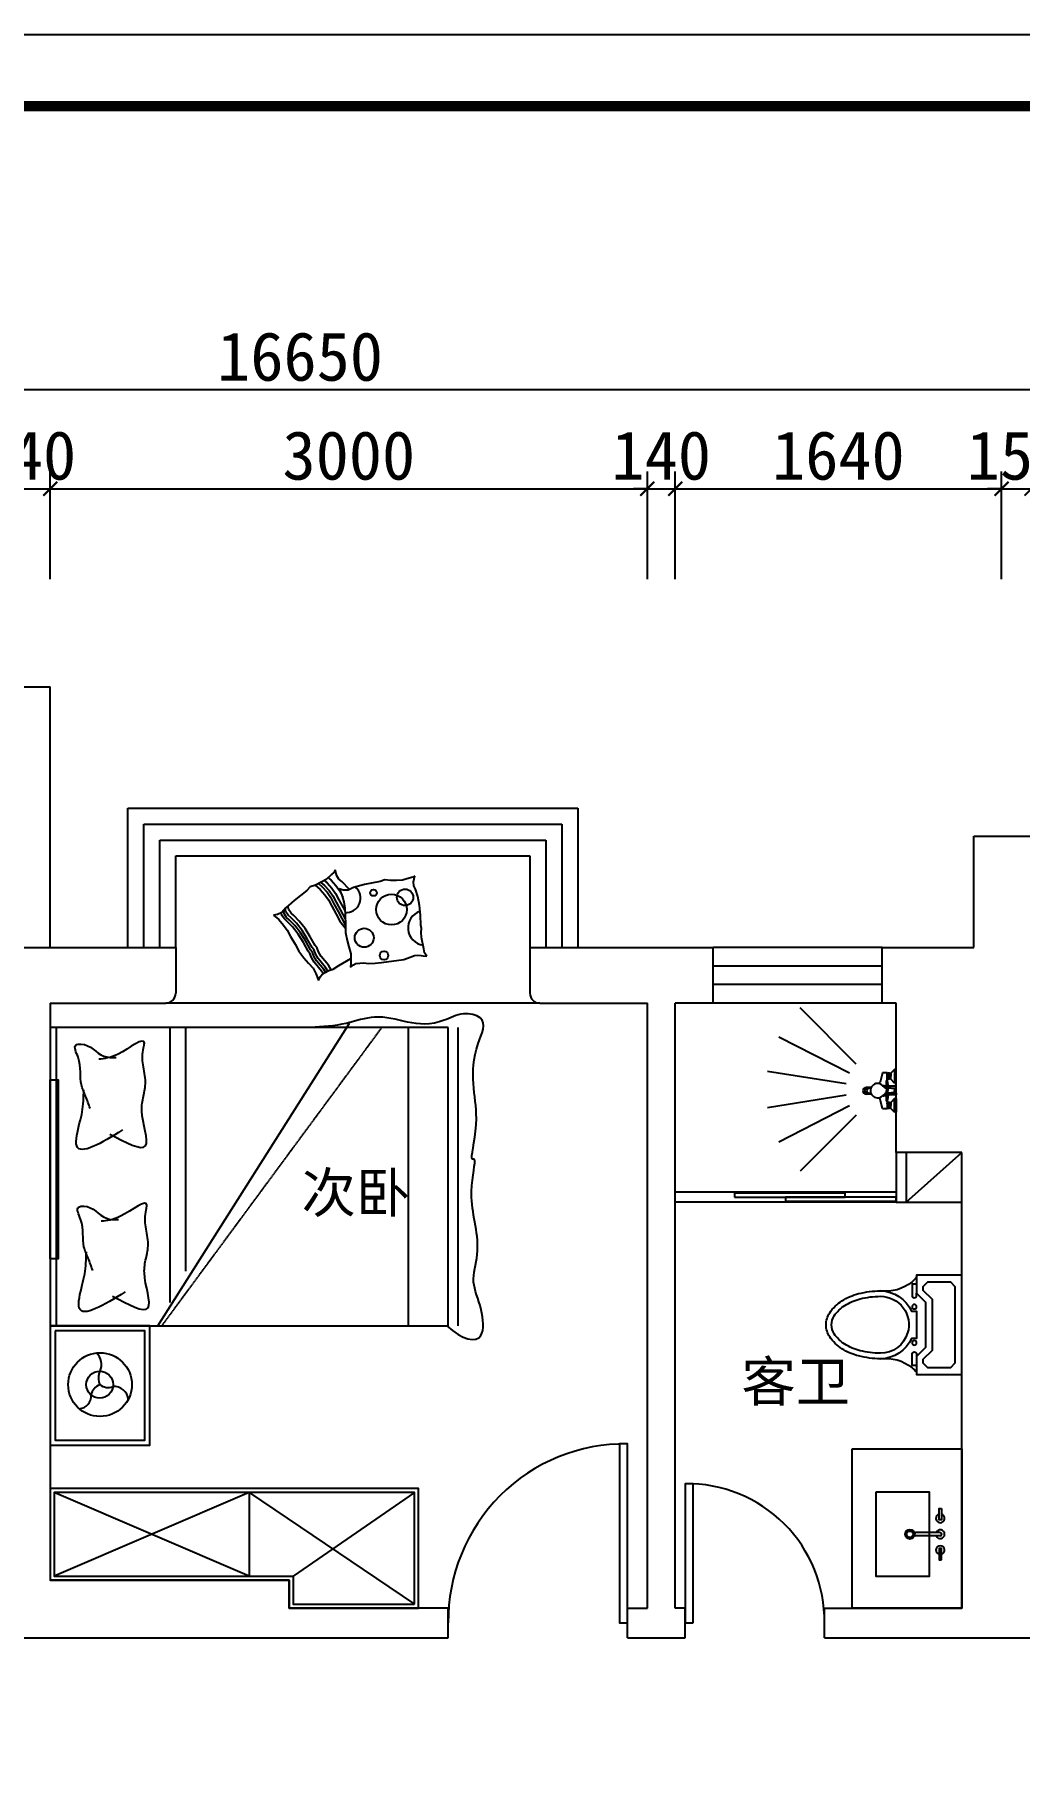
# Model space of a CAD drawing. Header units: millimetres. Extents: x 37084 to 115666, y -52331 to -28581.
# Drawn here: x 99385 to 104335, y -38570 to -29895 of the extents above; entities that cross this region are included whole.
import ezdxf

# ---------------------------------------------------------------- set-up
doc = ezdxf.new("R2010")
doc.units = ezdxf.units.MM
doc.linetypes.add('DASHED2', pattern=[0.375, 0.25, -0.125])
for name, color, linetype in [('0-01图框模板说明', 2, 'Continuous'), ('0-02图框细线', 136, 'Continuous'), ('IDS-FIXT', 31, 'Continuous'), ('JP-洁具灶具', 2, 'Continuous'), ('JP-活动家具', 1, 'Continuous'), ('JP-高位家具', 1, 'Continuous'), ('家具内线', 8, 'Continuous'), ('家具外线', 4, 'Continuous')]:
    doc.layers.add(name, color=color, linetype=linetype)
doc.styles.get("Standard").update_dxf_attribs({"font": ''})
doc.styles.get('Standard').set_extended_font_data('SimSun')
doc.dimstyles.new('ISO-25', dxfattribs={"dimscale": 70, "dimtxt": 3.5, "dimasz": 1, "dimexe": 1.25, "dimexo": 0.625, "dimtad": 1, "dimdec": 0, "dimtxsty": 'Standard', "dimblk": 'ARCHTICK', "dimcen": 2.5, "dimclrd": 3, "dimclre": 3, "dimclrt": 2, "dimadec": 0, "dimazin": 0, "dimtfac": 1, "dimtdec": 0, "dimtix": 1, "dimtmove": 2, "dimatfit": 3, "dimfxl": 0, "dimarcsym": 0})

# ---------------------------------------------------------------- blocks, each defined once
blk = doc.blocks.new('_ArchTick')
at = {"color": 0, "linetype": 'ByBlock', "const_width": 0.15}
blk.add_lwpolyline([(-0.5, -0.5), (0.5, 0.5)], dxfattribs=at)
blk = doc.blocks.new('*D84')
at = {"color": 3, "lineweight": -2}
for p, q in [((99224.6, -32632.4), (99224.6, -32090.8)), ((99464.6, -32632.4), (99464.6, -32090.8)), ((99224.6, -32178.3), (99154.6, -32178.3)), ((99224.6, -32178.3), (99464.6, -32178.3)), ((99464.6, -32178.3), (99534.6, -32178.3))]:
    blk.add_line(p, q, dxfattribs=at)
at = {"layer": 'Defpoints', "color": 0}
for p in [(99464.6, -32178.3), (99224.6, -32676.1), (99464.6, -32676.1)]:
    blk.add_point(p, dxfattribs=at)
at = {"color": 3, "lineweight": -2, "xscale": 70, "yscale": 70, "zscale": 70}
blk.add_blockref('_ArchTick', (99224.6, -32178.3), dxfattribs=at)
at = {"color": 3, "lineweight": -2, "xscale": 70, "yscale": 70, "zscale": 70, "rotation": 180}
blk.add_blockref('_ArchTick', (99464.6, -32178.3), dxfattribs=at)
at = {"color": 2, "insert": (99344.6, -32012.1), "char_height": 245, "attachment_point": 5}
blk.add_mtext('240', dxfattribs=at)
blk = doc.blocks.new('*D85')
at = {"color": 3, "lineweight": -2}
for p, q in [((99464.6, -32632.4), (99464.6, -32090.8)), ((102464.6, -32632.4), (102464.6, -32090.8)), ((99464.6, -32178.3), (102464.6, -32178.3))]:
    blk.add_line(p, q, dxfattribs=at)
at = {"layer": 'Defpoints', "color": 0}
for p in [(102464.6, -32178.3), (99464.6, -32676.1), (102464.6, -32676.1)]:
    blk.add_point(p, dxfattribs=at)
at = {"color": 3, "lineweight": -2, "xscale": 70, "yscale": 70, "zscale": 70, "rotation": 180}
blk.add_blockref('_ArchTick', (99464.6, -32178.3), dxfattribs=at)
at = {"color": 3, "lineweight": -2, "xscale": 70, "yscale": 70, "zscale": 70}
blk.add_blockref('_ArchTick', (102464.6, -32178.3), dxfattribs=at)
at = {"color": 2, "insert": (100964.6, -32012.1), "char_height": 245, "attachment_point": 5}
blk.add_mtext('3000', dxfattribs=at)
blk = doc.blocks.new('*D86')
at = {"color": 3, "lineweight": -2}
for p, q in [((102464.6, -32632.4), (102464.6, -32090.8)), ((102604.6, -32632.4), (102604.6, -32090.8)), ((102464.6, -32178.3), (102394.6, -32178.3)), ((102464.6, -32178.3), (102604.6, -32178.3)), ((102604.6, -32178.3), (102674.6, -32178.3))]:
    blk.add_line(p, q, dxfattribs=at)
at = {"layer": 'Defpoints', "color": 0}
for p in [(102604.6, -32178.3), (102464.6, -32676.1), (102604.6, -32676.1)]:
    blk.add_point(p, dxfattribs=at)
at = {"color": 3, "lineweight": -2, "xscale": 70, "yscale": 70, "zscale": 70}
blk.add_blockref('_ArchTick', (102464.6, -32178.3), dxfattribs=at)
at = {"color": 3, "lineweight": -2, "xscale": 70, "yscale": 70, "zscale": 70, "rotation": 180}
blk.add_blockref('_ArchTick', (102604.6, -32178.3), dxfattribs=at)
at = {"color": 2, "insert": (102534.6, -32012.1), "char_height": 245, "attachment_point": 5}
blk.add_mtext('140', dxfattribs=at)
blk = doc.blocks.new('*D87')
at = {"color": 3, "lineweight": -2}
for p, q in [((102604.6, -32632.4), (102604.6, -32090.8)), ((104244.6, -32632.4), (104244.6, -32090.8)), ((102604.6, -32178.3), (104244.6, -32178.3))]:
    blk.add_line(p, q, dxfattribs=at)
at = {"layer": 'Defpoints', "color": 0}
for p in [(104244.6, -32178.3), (102604.6, -32676.1), (104244.6, -32676.1)]:
    blk.add_point(p, dxfattribs=at)
at = {"color": 3, "lineweight": -2, "xscale": 70, "yscale": 70, "zscale": 70, "rotation": 180}
blk.add_blockref('_ArchTick', (102604.6, -32178.3), dxfattribs=at)
at = {"color": 3, "lineweight": -2, "xscale": 70, "yscale": 70, "zscale": 70}
blk.add_blockref('_ArchTick', (104244.6, -32178.3), dxfattribs=at)
at = {"color": 2, "insert": (103424.6, -32012.1), "char_height": 245, "attachment_point": 5}
blk.add_mtext('1640', dxfattribs=at)
blk = doc.blocks.new('*D88')
at = {"color": 3, "lineweight": -2}
for p, q in [((104244.6, -32632.4), (104244.6, -32090.8)), ((104394.6, -32632.4), (104394.6, -32090.8)), ((104244.6, -32178.3), (104174.6, -32178.3)), ((104244.6, -32178.3), (104394.6, -32178.3)), ((104394.6, -32178.3), (104464.6, -32178.3))]:
    blk.add_line(p, q, dxfattribs=at)
at = {"layer": 'Defpoints', "color": 0}
for p in [(104394.6, -32178.3), (104244.6, -32676.1), (104394.6, -32676.1)]:
    blk.add_point(p, dxfattribs=at)
at = {"color": 3, "lineweight": -2, "xscale": 70, "yscale": 70, "zscale": 70}
blk.add_blockref('_ArchTick', (104244.6, -32178.3), dxfattribs=at)
at = {"color": 3, "lineweight": -2, "xscale": 70, "yscale": 70, "zscale": 70, "rotation": 180}
blk.add_blockref('_ArchTick', (104394.6, -32178.3), dxfattribs=at)
at = {"color": 2, "insert": (104319.6, -32012.1), "char_height": 245, "attachment_point": 5}
blk.add_mtext('150', dxfattribs=at)
blk = doc.blocks.new('*D92')
at = {"color": 3, "lineweight": -2}
for p, q in [((92394.6, -32632.4), (92394.6, -31593.7)), ((109044.6, -32632.4), (109044.6, -31593.7)), ((109044.6, -31681.2), (92394.6, -31681.2))]:
    blk.add_line(p, q, dxfattribs=at)
at = {"layer": 'Defpoints', "color": 0}
for p in [(92394.6, -31681.2), (92394.6, -32676.1), (109044.6, -32676.1)]:
    blk.add_point(p, dxfattribs=at)
at = {"color": 3, "lineweight": -2, "xscale": 70, "yscale": 70, "zscale": 70, "rotation": 180}
blk.add_blockref('_ArchTick', (92394.6, -31681.2), dxfattribs=at)
at = {"color": 3, "lineweight": -2, "xscale": 70, "yscale": 70, "zscale": 70}
blk.add_blockref('_ArchTick', (109044.6, -31681.2), dxfattribs=at)
at = {"color": 2, "insert": (100719.6, -31514.9), "char_height": 245, "attachment_point": 5}
blk.add_mtext('16650', dxfattribs=at)
blk = doc.blocks.new('OKKO')
at = {"layer": 'JP-活动家具', "color": 2}
blk.add_lwpolyline([(98179.9, 1097.2), (98179.9, 1697.2), (97679.9, 1697.2), (97679.9, 1097.2)], close=True, dxfattribs=at)
at = {"layer": 'JP-活动家具', "color": 1}
blk.add_lwpolyline([(98154.9, 1122.2), (98154.9, 1672.2), (97704.9, 1672.2), (97704.9, 1122.2)], close=True, dxfattribs=at)
at = {"layer": 'JP-活动家具', "color": 3}
blk.add_circle((97929.9, 1392.5), 160, dxfattribs=at)
at = {"layer": 'JP-活动家具', "color": 1}
blk.add_circle((97931.5, 1392.5), 67.5, dxfattribs=at)
for centre, radius, start, end in [((98039.4, 1449), 65, 94.54721, 184.00458), ((97859.2, 1472.9), 70.8, 184.32336, 274.42075), ((97889.3, 1337), 69.8, 52.76922, 110.65496), ((97905.7, 1457.8), 70.2, 291.54965, 349.06021), ((97852.4, 1358.8), 86, 336.88985, 23.11015), ((98003.3, 1291.5), 80.7, 155.50609, 225.99515)]:
    blk.add_arc(centre, radius, start, end, dxfattribs=at)
blk = doc.blocks.new('gfbv')
blk.add_line((35777.2, 21814.7), (35227.2, 21814.7))
at = {"color": 2, "ltscale": 1000}
for p, q in [((37227.2, 21814.7), (35227.2, 21814.7)), ((35227.2, 21814.7), (35227.2, 20314.7)), ((35827.2, 21814.7), (35827.2, 20432.7)), ((37227.2, 20314.7), (37227.2, 21814.7)), ((35227.2, 20314.7), (37227.2, 20314.7))]:
    blk.add_line(p, q, dxfattribs=at)
at = {"color": 1, "ltscale": 1000}
for p, q in [((35257.2, 21814.7), (35257.2, 20314.7)), ((35767.2, 20314.7), (36730.9, 21836))]:
    blk.add_line(p, q, dxfattribs=at)
at = {"color": 8, "linetype": 'DASHED2', "ltscale": 0.5}
for p, q in [((35787.2, 20314.7), (36893.6, 21814.7)), ((35907.2, 21814.7), (35907.2, 20589.9))]:
    blk.add_line(p, q, dxfattribs=at)
at = {"color": 8, "ltscale": 1000}
for p, q in [((37027.2, 20314.7), (37027.2, 21814.7)), ((37277.2, 20314.7), (37277.2, 21814.7))]:
    blk.add_line(p, q, dxfattribs=at)
at = {"color": 3}
blk.add_lwpolyline([(35227.2, 21550.7), (35267.2, 21550.7), (35267.2, 20651), (35227.2, 20651)], close=True, dxfattribs=at)
at = {"color": 2, "ltscale": 1000}
blk.add_open_spline([(37219.7, 20314.7), (37298.6, 20244.6), (37416.2, 20215.8), (37394.4, 20425.7), (37335.4, 20533.2), (37400.5, 20723.9), (37318.2, 20943.1), (37376.9, 21187.2), (37326.7, 21115), (37400.5, 21398.5), (37310.2, 21616), (37435.8, 21862.7), (37293.3, 21894.2), (37091.3, 21781.4), (36926.1, 21906), (36701.4, 21824), (36594.8, 21817.9), (36535.2, 21814.7)], degree=3, knots=[0, 0, 0, 0, 140.356688, 240.855445, 374.272085, 514.628774, 800.960617, 1037.309606, 1234.977718, 1501.883052, 1872.056655, 1990.732643, 2052.345442, 2125.407537, 2467.000811, 2608.004871, 2786.638856, 2786.638856, 2786.638856, 2786.638856], dxfattribs=at)
at = {"color": 1, "ltscale": 1000}
for points, knots in [([(35427.2, 21407.5), (35420, 21428.4), (35406.2, 21467.8), (35367.2, 21551.8), (35391.9, 21629.1), (35337, 21726.8), (35424.1, 21738.8), (35470, 21663.6), (35536.1, 21663.4), (35557.6, 21663.3)], [0, 0, 0, 0, 70.314327, 132.712823, 281.06886, 345.030234, 373.143701, 508.899423, 574.349148, 574.349148, 574.349148, 574.349148]), ([(35526.7, 21279), (35606.3, 21236.1), (35760.5, 21153.1), (35674.8, 21367.8), (35694.4, 21467.5), (35712, 21545.4), (35689.8, 21626.9), (35689, 21689.2), (35713.4, 21782.7), (35569.4, 21664.5), (35499.2, 21657.7), (35470.3, 21654.9)], [0, 0, 0, 0, 197.98522, 383.798459, 461.536852, 537.063609, 629.138715, 719.341985, 744.183766, 895.041347, 1000.692483, 1000.692483, 1000.692483, 1000.692483]), ([(35590.6, 21299.9), (35483.8, 21234.2), (35325.9, 21137), (35370.1, 21319.3), (35393.4, 21406.7), (35394.5, 21463.7), (35395.2, 21501.5)], [0, 0, 0, 0, 257.192142, 380.388355, 440.188761, 557.045341, 557.045341, 557.045341, 557.045341]), ([(35440.2, 20593.1), (35432.9, 20614), (35419.2, 20653.4), (35380.2, 20737.4), (35404.9, 20814.6), (35350, 20912.3), (35437.1, 20924.3), (35483, 20849.1), (35549.1, 20848.9), (35570.6, 20848.9)], [0, 0, 0, 0, 70.314327, 132.712823, 281.06886, 345.030234, 373.143701, 508.899423, 574.349148, 574.349148, 574.349148, 574.349148]), ([(35539.7, 20464.5), (35619.3, 20421.7), (35773.5, 20338.6), (35687.8, 20553.4), (35707.4, 20653), (35725, 20730.9), (35702.8, 20812.4), (35702, 20874.7), (35726.4, 20968.3), (35582.4, 20850), (35512.2, 20843.2), (35483.3, 20840.4)], [0, 0, 0, 0, 197.98522, 383.798459, 461.536852, 537.063609, 629.138715, 719.341985, 744.183766, 895.041347, 1000.692483, 1000.692483, 1000.692483, 1000.692483]), ([(35603.6, 20485.5), (35496.8, 20419.7), (35338.9, 20322.5), (35383.1, 20504.8), (35406.4, 20592.2), (35407.5, 20649.3), (35408.2, 20687)], [0, 0, 0, 0, 257.192142, 380.388355, 440.188761, 557.045341, 557.045341, 557.045341, 557.045341])]:
    blk.add_open_spline(points, degree=3, knots=knots, dxfattribs=at)
at = {"layer": 'JP-高位家具', "color": 7, "rotation": 180}
blk.add_blockref('OKKO', (133407, 21412), dxfattribs=at)
blk = doc.blocks.new('WERWW')
at = {"color": 1}
for points in [[(50095.3, 16268.4), (49868, 16268.4), (49822.5, 16222.9), (49731.6, 16222.9), (49731.6, 16450.2), (50231.6, 16450.2), (50231.6, 16222.9), (50140.7, 16222.9)], [(49788.4, 16416.1), (49765.7, 16393.4), (49765.7, 16279.8), (49788.4, 16257), (49808.4, 16257), (49853.9, 16302.5), (50109.4, 16302.5), (50154.8, 16257), (50174.8, 16257), (50197.5, 16279.8), (50197.5, 16393.4), (50174.8, 16416.1)]]:
    blk.add_lwpolyline(points, close=True, dxfattribs=at)
for points in [[(49777.1, 16222.9), (49777.1, 16200.2), (49833.9, 16200.2, 1), (49833.9, 16222.9), (49822.5, 16222.9)], [(50186.2, 16200.2), (50186.2, 16200.2), (50129.3, 16200.2, -1), (50129.3, 16222.9), (50140.7, 16222.9)]]:
    blk.add_lwpolyline(points, format="xyb", dxfattribs=at)
for points in [[(50049.8, 16200.2), (50049.8, 16222.9), (49913.4, 16222.9), (49913.4, 16200.2)], [(50186.2, 16222.9), (50186.2, 16200.2)]]:
    blk.add_lwpolyline(points, dxfattribs=at)
at = {"color": 2}
blk.add_lwpolyline([(49913.4, 16200.2), (49913.4, 16197.4, 0.298217), (49811.2, 16041.1, 0.063415), (49825, 15932.1, 0.076468), (49861.1, 15848.3, 0.107136), (49921.1, 15786.6, 0.147373), (49981.6, 15768.4, 0.147373), (50042.1, 15786.6, 0.107136), (50102.1, 15848.3, 0.076468), (50138.2, 15932.1, 0.063415), (50152.1, 16041.1, 0.298217), (50049.8, 16197.4), (50049.8, 16200.2)], format="xyb", dxfattribs=at)
at = {"color": 1}
for centre in [(49890.7, 16211.6), (50072.5, 16211.6)]:
    blk.add_circle(centre, 11.4, dxfattribs=at)
for centre, radius, start, end in [((49608.6, 16068.9), 204.4, 39.97972, 48.91101), ((50354.6, 16068.9), 204.4, 131.08899, 140.02028), ((49981.6, 16041.1), 143.2, 106.60155, 180), ((49981.6, 16041.1), 143.2, 0, 106.60154), ((50246, 16041.1), 407.6, 180.00004, 194.51423), ((49717.2, 16041.1), 407.6, 345.48576, 359.99996), ((50115.6, 16007.4), 272.9, 194.51423, 212.00539), ((49847.6, 16007.4), 272.9, 327.99461, 345.48577), ((50033.3, 15955.9), 175.8, 212.00541, 236.46587), ((49981.6, 15877.9), 82.2, 236.46593, 269.99994), ((49981.6, 15877.9), 82.2, 270.00005, 303.53406), ((49929.9, 15955.9), 175.8, 303.53412, 327.99458)]:
    blk.add_arc(centre, radius, start, end, dxfattribs=at)
at = {"color": 2}
for centre, start, end in [((49608.6, 16068.9), 352.20108, 39.97972), ((50354.6, 16068.9), 140.02028, 187.79892)]:
    blk.add_arc(centre, 204.4, start, end, dxfattribs=at)
blk = doc.blocks.new('941RFD')
at = {"color": 2}
for p, q in [((40964.1, 8549.6), (40841.5, 8549.6)), ((40964.1, 8532.5), (40841.5, 8532.5))]:
    blk.add_line(p, q, dxfattribs=at)
for points in [[(40643.5, 8754.1), (40909.2, 8754.1), (40909.2, 8327.7), (40643.5, 8327.7)], [(40970.7, 8670.7), (40970.7, 8613.1), (40959.1, 8613.1), (40959.1, 8670.7)], [(40970.7, 8411.4), (40970.7, 8469), (40959.1, 8469), (40959.1, 8411.4)]]:
    blk.add_lwpolyline(points, close=True, dxfattribs=at)
for radius in [24, 16]:
    blk.add_circle((40812.4, 8540.9), radius, dxfattribs=at)
for centre, radius, start, end in [((40964.9, 8621), 22, 105.27635, 74.72365), ((40841.5, 8541), 8.57, 90, 270), ((40964.9, 8541), 22, 202.91788, 157.08212), ((40964.1, 8541), 8.57, 270, 90), ((40964.9, 8461), 22, 285.27635, 254.72365)]:
    blk.add_arc(centre, radius, start, end, dxfattribs=at)
blk = doc.blocks.new('A$C761A5A90')
at = {"color": 8, "ltscale": 120}
for p, q in [((-23.1, 250.9), (-85.6, 645.6)), ((33.5, 250.9), (96, 645.6)), ((-76.9, 233.5), (-258.3, 589.5)), ((87.3, 233.5), (268.7, 589.5)), ((-122.6, 200.2), (-405.2, 482.7)), ((133.1, 200.2), (415.6, 482.7))]:
    blk.add_line(p, q, dxfattribs=at)
at = {"layer": 'IDS-FIXT'}
for p, q in [((-19.8, 123.3), (-17.1, 151.1)), ((-19, 123.8), (-16.2, 147.2)), ((-14, 126.4), (-12.4, 138.7)), ((12, 127.2), (10.4, 138.7)), ((17, 125), (14.2, 147.2)), ((17.7, 124.6), (15.2, 151.1)), ((-108.3, 7.6), (-89.3, 26.6)), ((-108.3, 0), (-108.3, 7.6)), ((-108.3, 7.6), (-39.9, 7.6)), ((-39.9, 0), (-108.3, 0)), ((-92.2, 68.4), (-43.7, 80.7)), ((-92.2, 44.6), (-92.2, 68.4)), ((-87.4, 44.6), (-92.2, 44.6)), ((-89.3, 40.8), (-87.4, 42.7)), ((-89.3, 33.2), (-89.3, 40.8)), ((-89.3, 40.8), (-85.5, 40.8)), ((-87.4, 31.3), (-89.3, 33.2)), ((-85.5, 33.2), (-89.3, 33.2)), ((-89.3, 26.6), (-87.4, 26.6)), ((-87.4, 44.6), (-87.4, 42.7)), ((-60.8, 44.6), (-87.4, 44.6)), ((-87.4, 42.7), (-74.1, 42.7)), ((-87.4, 26.6), (-87.4, 31.3)), ((-87.4, 31.3), (-74.1, 31.3)), ((-87.4, 26.6), (-74.1, 26.6)), ((-85.5, 40.8), (-83.6, 42.7)), ((-85.5, 40.8), (-85.5, 33.2)), ((-85.5, 33.2), (-82.6, 31.3)), ((-77, 40.8), (-78.8, 42.7)), ((-78.8, 31.3), (-77, 33.2)), ((-77, 33.2), (-77, 40.8)), ((-77, 40.8), (-74.1, 40.8)), ((-77, 33.2), (-74.1, 33.2)), ((-60.8, 42.7), (-74.1, 42.7)), ((-71.2, 40.8), (-74.1, 40.8)), ((-71.2, 33.2), (-74.1, 33.2)), ((-60.8, 31.3), (-74.1, 31.3)), ((-60.8, 26.6), (-74.1, 26.6)), ((-71.2, 40.8), (-69.4, 42.7)), ((-71.2, 33.2), (-71.2, 40.8)), ((-69.4, 31.3), (-71.2, 33.2)), ((-62.7, 33.2), (-65.6, 31.3)), ((-62.7, 40.8), (-64.6, 42.7)), ((-62.7, 40.8), (-62.7, 33.2)), ((-58.9, 40.8), (-62.7, 40.8)), ((-62.7, 33.2), (-58.9, 33.2)), ((-60.8, 44.6), (-60.8, 42.7)), ((-50.3, 44.6), (-60.8, 44.6)), ((-58.9, 40.8), (-60.8, 42.7)), ((-60.8, 31.3), (-58.9, 33.2)), ((-60.8, 26.6), (-60.8, 31.3)), ((-58.9, 26.6), (-60.8, 26.6)), ((-58.9, 33.2), (-58.9, 40.8)), ((-39.9, 7.6), (-58.9, 26.6)), ((-39.9, 7.6), (-39.9, 0)), ((-16.3, 56.5), (-27.5, 69.7)), ((-21.9, 43.7), (-15.1, 43.7)), ((-21.9, 0), (-21.9, 43.7)), ((-12.4, 0), (-21.9, 0)), ((-14.2, 47.5), (-14.2, 51)), ((-14.2, 47.5), (0, 47.5)), ((-11.4, 5.7), (-14.2, 41.8)), ((-14.2, 41.8), (0, 41.8)), ((-12.4, 17.7), (-12.4, 0)), ((-9, 5.8), (-11.9, 41.9)), ((-11.4, 7.6), (0, 7.6)), ((-11.4, 5.7), (0, 5.7)), ((14.2, 47.5), (0, 47.5)), ((14.2, 41.8), (0, 41.8)), ((11.4, 7.6), (0, 7.6)), ((11.4, 5.7), (0, 5.7)), ((9, 5.8), (11.9, 41.9)), ((11.4, 5.7), (14.2, 41.8)), ((12.3, 17.7), (12.3, 0)), ((12.3, 0), (21.9, 0)), ((14.2, 47.5), (14.2, 51)), ((21.9, 43.7), (15.1, 43.7)), ((16.3, 56.5), (27.5, 69.7)), ((21.9, 0), (21.9, 43.7)), ((38, 7.6), (57, 26.6)), ((38, 7.6), (38, 0)), ((106.4, 7.6), (38, 7.6)), ((38, 0), (73.1, 0)), ((90.3, 68.4), (41.8, 80.7)), ((48.4, 44.6), (58.9, 44.6)), ((57, 40.8), (58.9, 42.7)), ((57, 33.2), (57, 40.8)), ((57, 40.8), (60.8, 40.8)), ((58.9, 31.3), (57, 33.2)), ((60.8, 33.2), (57, 33.2)), ((57, 26.6), (58.9, 26.6)), ((58.9, 44.6), (58.9, 42.7)), ((58.9, 44.6), (85.5, 44.6)), ((58.9, 42.7), (72.2, 42.7)), ((58.9, 26.6), (58.9, 31.3)), ((58.9, 31.3), (72.2, 31.3)), ((58.9, 26.6), (72.2, 26.6)), ((60.8, 40.8), (62.7, 42.7)), ((60.8, 40.8), (60.8, 33.2)), ((60.8, 33.2), (63.6, 31.3)), ((69.3, 40.8), (67.4, 42.7)), ((67.4, 31.3), (69.3, 33.2)), ((69.3, 40.8), (72.2, 40.8)), ((69.3, 33.2), (69.3, 40.8)), ((69.3, 33.2), (72.2, 33.2)), ((85.5, 42.7), (72.2, 42.7)), ((75, 40.8), (72.2, 40.8)), ((75, 33.2), (72.2, 33.2)), ((85.5, 31.3), (72.2, 31.3)), ((85.5, 26.6), (72.2, 26.6)), ((73.1, 0), (93.1, 0)), ((75, 40.8), (76.9, 42.7)), ((75, 33.2), (75, 40.8)), ((76.9, 31.3), (75, 33.2)), ((83.6, 33.2), (80.7, 31.3)), ((83.6, 40.8), (81.7, 42.7)), ((83.6, 40.8), (83.6, 33.2)), ((87.4, 40.8), (83.6, 40.8)), ((83.6, 33.2), (87.4, 33.2)), ((85.5, 44.6), (85.5, 42.7)), ((85.5, 44.6), (90.3, 44.6)), ((87.4, 40.8), (85.5, 42.7)), ((85.5, 31.3), (87.4, 33.2)), ((85.5, 26.6), (85.5, 31.3)), ((87.4, 26.6), (85.5, 26.6)), ((87.4, 33.2), (87.4, 40.8)), ((106.4, 7.6), (87.4, 26.6)), ((90.3, 44.6), (90.3, 68.4)), ((93.1, 0), (106.4, 0)), ((106.4, 0), (106.4, 7.6))]:
    blk.add_line(p, q, dxfattribs=at)
for centre, radius, start, end in [((0, 93.1), 36.1, 319.55423, 220.44577), ((0.8, 149.3), 18, 95.49232, 174.50768), ((1.2, 145.1), 17.5, 96.98106, 173.01894), ((2.3, 138.5), 20.4, 99.05948, 154.68031), ((-1.5, 137.3), 11, 87.20579, 172.40536), ((-2.7, 149.3), 18, 5.49232, 84.50768), ((-3.1, 145.1), 17.5, 6.98106, 83.01894), ((-4.2, 138.5), 20.4, 25.31969, 80.94052), ((-0.4, 137.3), 11, 7.59464, 92.79421), ((-3, 338.7), 300.8, 257.83975, 266.40812), ((-46.7, 38.2), 11.4, 98.80679, 145.20397), ((-40.8, -0.8), 46.4, 73.38809, 101.84002), ((-41.7, 5.6), 44.3, 59.27744, 98.80679), ((-51.3, 110.6), 30.8, 284.30028, 301.86242), ((-30.9, 32.5), 11.7, 39.23177, 73.38809), ((-1.3, 65.5), 25.6, 172.76717, 237.19187), ((-22.8, 51), 8.55, 0, 40.44577), ((-10.4, 44.6), 4.75, 143.1301, 216.8699), ((0, 27.1), 24.2, 241.92751, 298.07249), ((22.8, 51), 8.55, 139.55423, 180), ((10.4, 44.6), 4.75, 323.1301, 36.8699), ((-0.6, 65.5), 25.6, 308.01803, 2.6898), ((39.8, 5.6), 44.3, 81.19321, 120.72256), ((-3, 338.7), 300.8, 274.74006, 282.16025), ((29, 32.5), 11.7, 106.61191, 127.71193), ((38.9, -0.8), 46.4, 78.15998, 106.61191), ((49.4, 110.6), 30.8, 241.68836, 255.69972), ((44.8, 38.2), 11.4, 34.79603, 81.19321)]:
    blk.add_arc(centre, radius, start, end, dxfattribs=at)
blk = doc.blocks.new('MK-JJ-0283')
at = {"layer": '家具内线', "color": 1}
for p, q in [((-74697, 112325), (-74663, 112355)), ((-74663, 112355), (-74631, 112377)), ((-74646, 112329), (-74614, 112352)), ((-74631, 112377), (-74591, 112398)), ((-74614, 112352), (-74574, 112373)), ((-74599, 112335), (-74559, 112356)), ((-74589, 112321), (-74549, 112342)), ((-74574, 112373), (-74507, 112411)), ((-74559, 112356), (-74509, 112384)), ((-74549, 112342), (-74500, 112370)), ((-74533, 112329), (-74484, 112357)), ((-74509, 112384), (-74453, 112413)), ((-74500, 112370), (-74413, 112415)), ((-74484, 112357), (-74440, 112380)), ((-74440, 112380), (-74398, 112413)), ((-74695, 112281), (-74679, 112299)), ((-74683, 112260), (-74664, 112283)), ((-74679, 112299), (-74646, 112329)), ((-74675, 112245), (-74655, 112269)), ((-74666, 112225), (-74639, 112256)), ((-74664, 112283), (-74631, 112313)), ((-74655, 112269), (-74621, 112299)), ((-74639, 112256), (-74605, 112286)), ((-74631, 112313), (-74599, 112335)), ((-74621, 112299), (-74589, 112321)), ((-74605, 112286), (-74573, 112308)), ((-74573, 112308), (-74533, 112329)), ((-74269, 112237), (-74287, 112224)), ((-74247, 112245), (-74269, 112237)), ((-74218, 112262), (-74247, 112245)), ((-74205, 112243), (-74235, 112226)), ((-74191, 112233), (-74220, 112216)), ((-74162, 112308), (-74218, 112262)), ((-74149, 112289), (-74205, 112243)), ((-74135, 112279), (-74191, 112233)), ((-74125, 112265), (-74182, 112219)), ((-74134, 112326), (-74162, 112308)), ((-74126, 112305), (-74149, 112289)), ((-74118, 112290), (-74135, 112279)), ((-74109, 112276), (-74125, 112265)), ((-74440, 112125), (-74474, 112091)), ((-74393, 112161), (-74440, 112125)), ((-74380, 112143), (-74427, 112107)), ((-74366, 112132), (-74413, 112096)), ((-74341, 112194), (-74393, 112161)), ((-74328, 112175), (-74380, 112143)), ((-74314, 112165), (-74366, 112132)), ((-74305, 112151), (-74357, 112118)), ((-74287, 112224), (-74341, 112194)), ((-74274, 112206), (-74328, 112175)), ((-74260, 112195), (-74314, 112165)), ((-74251, 112181), (-74305, 112151)), ((-74256, 112218), (-74274, 112206)), ((-74242, 112208), (-74260, 112195)), ((-74235, 112226), (-74256, 112218)), ((-74232, 112194), (-74251, 112181)), ((-74220, 112216), (-74242, 112208)), ((-74211, 112202), (-74232, 112194)), ((-74182, 112219), (-74211, 112202)), ((-74510, 112060), (-74535, 112053)), ((-74497, 112041), (-74518, 112036)), ((-74489, 112074), (-74510, 112060)), ((-74483, 112031), (-74505, 112025)), ((-74476, 112056), (-74497, 112041)), ((-74473, 112017), (-74492, 112012)), ((-74474, 112091), (-74489, 112074)), ((-74462, 112045), (-74483, 112031)), ((-74461, 112073), (-74476, 112056)), ((-74453, 112031), (-74473, 112017)), ((-74447, 112062), (-74462, 112045)), ((-74427, 112107), (-74461, 112073)), ((-74438, 112048), (-74453, 112031)), ((-74413, 112096), (-74447, 112062)), ((-74403, 112082), (-74438, 112048)), ((-74357, 112118), (-74403, 112082))]:
    blk.add_line(p, q, dxfattribs=at)
at = {"layer": '家具内线'}
blk.add_line((-74713, 112305), (-74697, 112325), dxfattribs=at)
at = {"layer": '家具内线', "color": 1}
for centre, radius in [((-74589, 112789), 51.4), ((-74512, 112704), 96.3), ((-74224, 112657), 27.1), ((-74618, 112591), 20.5), ((-74335, 112533), 59.5)]:
    blk.add_circle(centre, radius, dxfattribs=at)
for centre, radius, start, end in [((-74397, 112918), 110, 198.217, 352.0029), ((-74584, 112419), 90.5, 355.2489, 140.3186)]:
    blk.add_arc(centre, radius, start, end, dxfattribs=at)
at = {"layer": '家具外线', "color": 2}
for p, q in [((-74538, 112880), (-74595, 112869)), ((-74476, 112886), (-74538, 112880)), ((-74415, 112889), (-74476, 112886)), ((-74393, 112893), (-74415, 112889)), ((-74370, 112890), (-74393, 112893)), ((-74336, 112892), (-74370, 112890)), ((-74265, 112908), (-74336, 112892)), ((-74240, 112912), (-74265, 112908)), ((-74220, 112926), (-74240, 112912)), ((-74225, 112869), (-74223, 112891)), ((-74223, 112891), (-74222, 112903)), ((-74222, 112903), (-74220, 112926)), ((-74687, 112842), (-74725, 112851)), ((-74725, 112851), (-74715, 112838)), ((-74715, 112838), (-74709, 112816)), ((-74709, 112816), (-74697, 112773)), ((-74697, 112773), (-74695, 112736)), ((-74662, 112845), (-74687, 112842)), ((-74641, 112854), (-74662, 112845)), ((-74595, 112869), (-74641, 112854)), ((-74223, 112849), (-74225, 112869)), ((-74213, 112822), (-74223, 112849)), ((-74179, 112641), (-74199, 112782)), ((-74695, 112697), (-74698, 112662)), ((-74695, 112736), (-74695, 112697)), ((-74698, 112662), (-74688, 112633)), ((-74688, 112633), (-74669, 112534)), ((-74177, 112531), (-74173, 112560)), ((-74173, 112560), (-74176, 112602)), ((-74669, 112534), (-74650, 112466)), ((-74650, 112466), (-74634, 112431)), ((-74277, 112437), (-74233, 112449)), ((-74233, 112449), (-74196, 112449)), ((-74160, 112374), (-74204, 112449)), ((-74196, 112449), (-74174, 112449)), ((-74176, 112506), (-74177, 112531)), ((-74173, 112481), (-74176, 112506)), ((-74174, 112449), (-74150, 112446)), ((-74150, 112446), (-74165, 112465)), ((-74725, 112360), (-74762, 112351)), ((-74762, 112351), (-74748, 112344)), ((-74748, 112344), (-74733, 112327)), ((-74704, 112374), (-74725, 112360)), ((-74689, 112392), (-74704, 112374)), ((-74639, 112441), (-74689, 112392)), ((-74635, 112400), (-74643, 112376)), ((-74643, 112376), (-74603, 112393)), ((-74634, 112431), (-74635, 112400)), ((-74603, 112393), (-74560, 112405)), ((-74560, 112405), (-74521, 112411)), ((-74521, 112411), (-74476, 112412)), ((-74476, 112412), (-74419, 112415)), ((-74419, 112415), (-74369, 112416)), ((-74369, 112416), (-74317, 112426)), ((-74317, 112426), (-74277, 112437)), ((-74138, 112337), (-74160, 112374)), ((-74733, 112327), (-74702, 112294)), ((-74702, 112294), (-74684, 112262)), ((-74684, 112262), (-74666, 112227)), ((-74129, 112310), (-74138, 112337)), ((-74117, 112287), (-74129, 112310)), ((-74103, 112267), (-74117, 112287)), ((-74110, 112228), (-74090, 112238)), ((-74089, 112256), (-74103, 112267)), ((-74090, 112238), (-74067, 112246)), ((-74067, 112246), (-74089, 112256)), ((-74666, 112227), (-74654, 112194)), ((-74654, 112194), (-74632, 112172)), ((-74632, 112172), (-74570, 112093)), ((-74294, 112098), (-74250, 112121)), ((-74250, 112121), (-74208, 112153)), ((-74208, 112153), (-74176, 112182)), ((-74176, 112182), (-74143, 112212)), ((-74143, 112212), (-74110, 112228)), ((-74570, 112093), (-74523, 112040)), ((-74523, 112040), (-74494, 112016)), ((-74494, 112016), (-74481, 111988)), ((-74449, 111996), (-74415, 112026)), ((-74415, 112026), (-74383, 112049)), ((-74383, 112049), (-74343, 112069)), ((-74343, 112069), (-74294, 112098)), ((-74481, 111988), (-74477, 111963)), ((-74477, 111963), (-74449, 111996))]:
    blk.add_line(p, q, dxfattribs=at)
at = {"layer": '家具外线'}
for p, q in [((-74199, 112782), (-74213, 112822)), ((-74176, 112602), (-74179, 112641)), ((-74165, 112465), (-74173, 112481))]:
    blk.add_line(p, q, dxfattribs=at)

msp = doc.modelspace()

# ---------------------------------------------------------------- linework, layer by layer
at = {"color": 251}
for p, q in [((95794.6, -33173.9), (99464.6, -33173.9)), ((99464.6, -34483.9), (99464.6, -33173.9)), ((99854.6, -34483.9), (99854.6, -33783.9)), ((99854.6, -33783.9), (102114.6, -33783.9)), ((102114.6, -33783.9), (102114.6, -34483.9)), ((100094.6, -34483.9), (100094.6, -34023.9)), ((100094.6, -34023.9), (101874.6, -34023.9)), ((101874.6, -34023.9), (101874.6, -34483.9)), ((103644.6, -34483.9), (102794.6, -34483.9)), ((101924.6, -34763.9), (100044.6, -34763.9)), ((103644.6, -34763.9), (102794.6, -34763.9))]:
    msp.add_line(p, q, dxfattribs=at)
at = {"color": 4}
for p, q in [((99934.6, -34483.9), (99934.6, -33863.9)), ((99934.6, -33863.9), (102034.6, -33863.9)), ((102034.6, -33863.9), (102034.6, -34483.9)), ((100014.6, -34483.9), (100014.6, -33943.9)), ((100014.6, -33943.9), (101954.6, -33943.9)), ((101954.6, -33943.9), (101954.6, -34483.9)), ((103644.6, -34577.2), (102794.6, -34577.2)), ((103644.6, -34670.6), (102794.6, -34670.6))]:
    msp.add_line(p, q, dxfattribs=at)
for p, q in [((104104.6, -33923.9), (105404.6, -33923.9)), ((104104.6, -34483.9), (104104.6, -33923.9)), ((98764.6, -34483.9), (100094.6, -34483.9)), ((100094.6, -34483.9), (100094.6, -34713.9)), ((101874.6, -34483.9), (102794.6, -34483.9)), ((101874.6, -34483.9), (101874.6, -34713.9)), ((102794.6, -34763.9), (102794.6, -34483.9)), ((103644.6, -34483.9), (104104.6, -34483.9)), ((103644.6, -34763.9), (103644.6, -34483.9)), ((99464.6, -34763.9), (99464.6, -37663.9)), ((99464.6, -34763.9), (100044.6, -34763.9)), ((101924.6, -34763.9), (102464.6, -34763.9)), ((102464.6, -37803.9), (102464.6, -34763.9)), ((102604.6, -37803.9), (102604.6, -34763.9)), ((102824.6, -34763.9), (102604.6, -34763.9)), ((103714.6, -34763.9), (103644.6, -34763.9)), ((103714.6, -35513.9), (103714.6, -34763.9)), ((104044.6, -35513.9), (103714.6, -35513.9)), ((104044.6, -37803.9), (104044.6, -35513.9)), ((102824.6, -35763.9), (102604.6, -35763.9)), ((101314.6, -37203.9), (99464.6, -37203.9)), ((100664.6, -37663.9), (99464.6, -37663.9)), ((100664.6, -37803.9), (100664.6, -37663.9)), ((101464.6, -37803.9), (100664.6, -37803.9)), ((101464.6, -37953.9), (101464.6, -37803.9)), ((102364.6, -37953.9), (102364.6, -37803.9)), ((102364.6, -37803.9), (102464.6, -37803.9)), ((102654.6, -37953.9), (102654.6, -37803.9)), ((103354.6, -37953.9), (103354.6, -37803.9)), ((103354.6, -37803.9), (104044.6, -37803.9)), ((99274.6, -37953.9), (101464.6, -37953.9)), ((102364.6, -37953.9), (102654.6, -37953.9)), ((103354.6, -37953.9), (104504.6, -37953.9))]:
    msp.add_line(p, q)
at = {"color": 0}
for p, q in [((103714.6, -35513.9), (103714.6, -35763.9)), ((103764.6, -35513.9), (103764.6, -35763.9)), ((103714.6, -35763.9), (104044.6, -35763.9)), ((102654.6, -37803.9), (102604.6, -37803.9))]:
    msp.add_line(p, q, dxfattribs=at)
at = {"color": 2}
msp.add_line((103764.6, -35763.9), (104044.6, -35513.9), dxfattribs=at)
at = {"color": 1}
for p, q in [((103714.6, -35713.9), (102604.6, -35713.9)), ((103714.6, -35763.9), (102604.6, -35763.9)), ((100464.6, -37223.9), (99484.6, -37643.9)), ((100464.6, -37643.9), (99484.6, -37223.9)), ((100464.6, -37223.9), (100464.6, -37643.9)), ((100464.6, -37223.9), (101294.6, -37783.9)), ((101294.6, -37223.9), (100684.6, -37643.9))]:
    msp.add_line(p, q, dxfattribs=at)
at = {"color": 2}
for points in [[(102903, -35739.3), (103458, -35739.3), (103458, -35719.3), (102903, -35719.3)], [(103159.6, -35759.3), (103714.6, -35759.3), (103714.6, -35739.3), (103159.6, -35739.3)], [(102364.6, -37878.9), (102364.6, -36978.9), (102324.6, -36978.9), (102324.6, -37878.9)], [(103494.6, -37003.9), (104044.6, -37003.9), (104044.6, -37803.9), (103494.6, -37803.9)], [(102694.6, -37878.9), (102694.6, -37178.9), (102654.6, -37178.9), (102654.6, -37878.9)]]:
    msp.add_lwpolyline(points, close=True, dxfattribs=at)
msp.add_lwpolyline([(101314.6, -37803.9), (101314.6, -37203.9), (99464.6, -37203.9), (99464.6, -37663.9), (100664.6, -37663.9), (100664.6, -37803.9), (101314.6, -37803.9)], dxfattribs=at)
at = {"color": 1}
msp.add_lwpolyline([(101294.6, -37783.9), (101294.6, -37223.9), (99484.6, -37223.9), (99484.6, -37643.9), (100684.6, -37643.9), (100684.6, -37783.9)], close=True, dxfattribs=at)
for centre, start, end in [((100044.6, -34713.9), 270, 0), ((101924.6, -34713.9), 180, 270)]:
    msp.add_arc(centre, 50, start, end)
at = {"color": 2}
for centre, radius, start, end in [((102353, -37867.3), 888.5, 89.25526, 180.74474), ((102664.6, -37868.9), 690.1, 359.16968, 90.83032)]:
    msp.add_arc(centre, radius, start, end, dxfattribs=at)
at = {"layer": '0-01图框模板说明', "color": 2, "const_width": 52.2}
msp.add_lwpolyline([(115306.1, -30255.3), (115306.1, -50919.3), (85786.1, -50919.3), (85786.1, -30255.3)], close=True, dxfattribs=at)
at = {"layer": '0-02图框细线'}
msp.add_lwpolyline([(115666.1, -29895.3), (115666.1, -51279.3), (85426.1, -51279.3), (85426.1, -29895.3)], close=True, dxfattribs=at)

# ---------------------------------------------------------------- block references
at = {"color": 0}
for name, p in [('gfbv', (64237.4, -56700.6)), ('941RFD', (62971.7, -45973.8))]:
    msp.add_blockref(name, p, dxfattribs=at)
at = {"layer": 'IDS-FIXT', "rotation": 90}
msp.add_blockref('A$C761A5A90', (103714.6, -35203.4), dxfattribs=at)
at = {"layer": 'JP-洁具灶具', "xscale": -1, "rotation": 270}
msp.add_blockref('WERWW', (87594.4, -86362), dxfattribs=at)
at = {"layer": '家具外线', "xscale": 0.8000000000029102, "yscale": 0.8000000000029102, "zscale": 0.8, "rotation": 270}
msp.add_blockref('MK-JJ-0283', (11015.8, -93903), dxfattribs=at)

# ---------------------------------------------------------------- texts
at = {"char_height": 200, "attachment_point": 1}
for s, insert in [('{\\C3;次卧}', (100726.9, -35616)), ('{\\C3;客卫}', (102937.5, -36565.3))]:
    msp.add_mtext(s, dxfattribs=dict(at, insert=insert))

# ---------------------------------------------------------------- dimensions: what is measured, and where the dimension line sits
at = {"color": 251}
for base, p1, p2, picture, middle in [((92394.6, -31681.2), (109044.6, -32676.1), (92394.6, -32676.1), '*D92', (100719.6, -31514.9)), ((99464.6, -32178.3), (99224.6, -32676.1), (99464.6, -32676.1), '*D84', (99344.6, -32012.1)), ((102464.6, -32178.3), (99464.6, -32676.1), (102464.6, -32676.1), '*D85', (100964.6, -32012.1)), ((102604.6, -32178.3), (102464.6, -32676.1), (102604.6, -32676.1), '*D86', (102534.6, -32012.1)), ((104244.6, -32178.3), (102604.6, -32676.1), (104244.6, -32676.1), '*D87', (103424.6, -32012.1)), ((104394.6, -32178.3), (104244.6, -32676.1), (104394.6, -32676.1), '*D88', (104319.6, -32012.1))]:
    dim = msp.add_linear_dim(base=base, p1=p1, p2=p2, dimstyle='ISO-25', dxfattribs=at)
    dim.commit()
    dim.dimension.update_dxf_attribs({"geometry": picture, "text_midpoint": middle})

doc.saveas('drawing.dxf')
